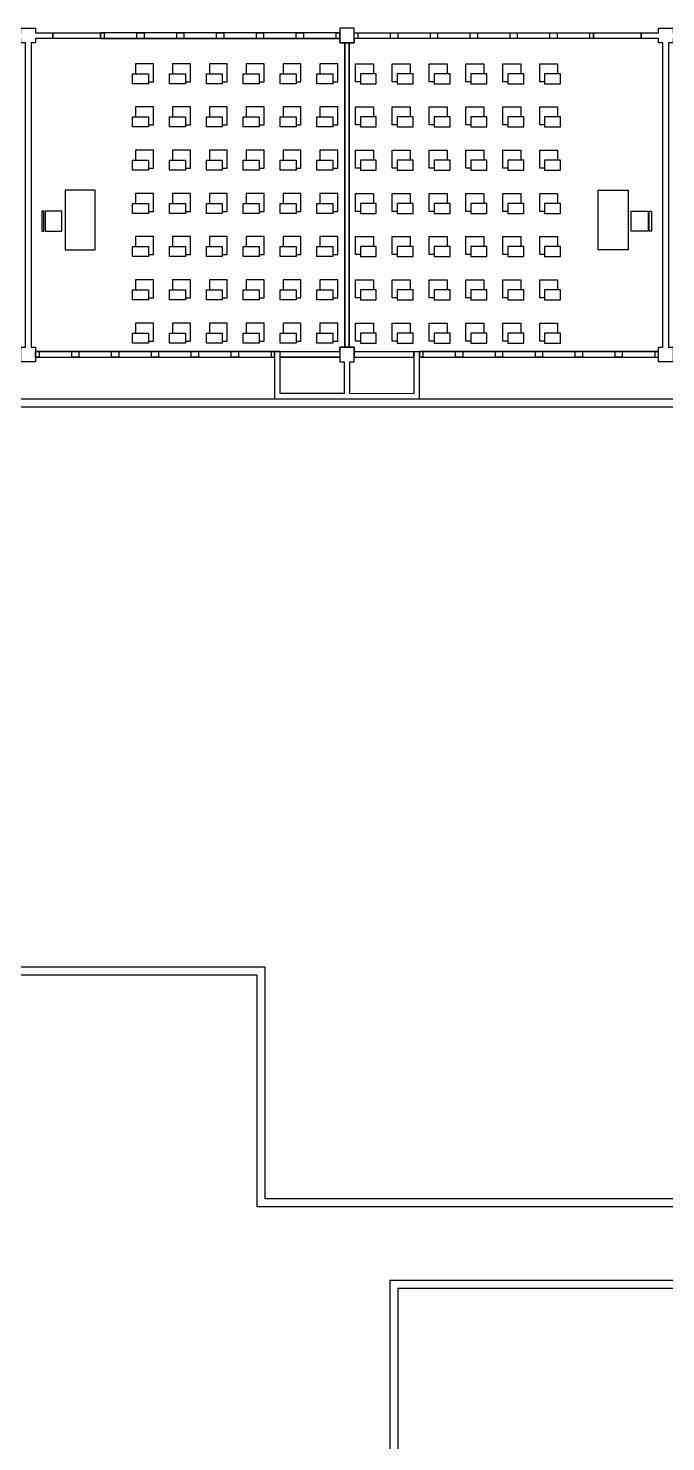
# Model space of a CAD drawing. Extents: x 1109 to 35175, y 5150 to 25743.
# Drawn here: x 24701 to 26301, y 13074 to 16619 of the extents above; entities that cross this region are included whole.
import ezdxf

# ---------------------------------------------------------------- set-up
doc = ezdxf.new("R2010")
doc.units = 0
doc.header["$MEASUREMENT"] = 0
for name, color, linetype in [('Chair', 142, 'CONTINUOUS'), ('Doors', 50, 'CONTINUOUS'), ('Furniture', 2, 'CONTINUOUS'), ('Offices', 10, 'CONTINUOUS'), ('Storage', 40, 'CONTINUOUS'), ('Walls', 6, 'CONTINUOUS')]:
    doc.layers.add(name, color=color, linetype=linetype)

msp = doc.modelspace()

# ---------------------------------------------------------------- linework, layer by layer
at = {"layer": 'Chair'}
for p, q in [((24740.1, 16160.4, 0), (24734.8, 16160.4, 0)), ((24734.8, 16160.4, 0), (24734.8, 16110.1, 0)), ((24740.1, 16110.1, 0), (24740.1, 16160.4, 0)), ((24785.3, 16160.4, 0), (24743.1, 16160.4, 0)), ((24743.1, 16160.4, 0), (24743.1, 16110.1, 0)), ((24785.3, 16110.1, 0), (24785.3, 16160.4, 0)), ((26214.3, 16160.4, 0), (26256.5, 16160.4, 0)), ((26214.3, 16110.1, 0), (26214.3, 16160.4, 0)), ((26256.5, 16160.4, 0), (26256.5, 16110.1, 0)), ((26259.4, 16160.4, 0), (26264.8, 16160.4, 0)), ((26259.4, 16110.1, 0), (26259.4, 16160.4, 0)), ((26264.8, 16160.4, 0), (26264.8, 16110.1, 0)), ((24734.8, 16110.1, 0), (24740.1, 16110.1, 0)), ((24743.1, 16110.1, 0), (24785.3, 16110.1, 0)), ((26256.5, 16110.1, 0), (26214.3, 16110.1, 0)), ((26264.8, 16110.1, 0), (26259.4, 16110.1, 0))]:
    msp.add_line(p, q, dxfattribs=at)
for points in [[(25002.7, 16485.3), (25015.2, 16485.3), (25015.2, 16530.3), (24970.2, 16530.3), (24970.2, 16505.3)], [(25095.2, 16485.3), (25107.7, 16485.3), (25107.7, 16530.3), (25062.7, 16530.3), (25062.7, 16505.3)], [(25187.7, 16485.3), (25200.2, 16485.3), (25200.2, 16530.3), (25155.2, 16530.3), (25155.2, 16505.3)], [(25280.2, 16485.3), (25292.7, 16485.3), (25292.7, 16530.3), (25247.7, 16530.3), (25247.7, 16505.3)], [(25372.7, 16485.3), (25385.2, 16485.3), (25385.2, 16530.3), (25340.2, 16530.3), (25340.2, 16505.3)], [(25465.2, 16485.3), (25477.7, 16485.3), (25477.7, 16530.3), (25432.7, 16530.3), (25432.7, 16505.3)], [(25534.3, 16485.3), (25521.8, 16485.3), (25521.8, 16530.3), (25566.8, 16530.3), (25566.8, 16505.3)], [(25626.8, 16485.3), (25614.3, 16485.3), (25614.3, 16530.3), (25659.3, 16530.3), (25659.3, 16505.3)], [(25719.3, 16485.3), (25706.8, 16485.3), (25706.8, 16530.3), (25751.8, 16530.3), (25751.8, 16505.3)], [(25811.8, 16485.3), (25799.3, 16485.3), (25799.3, 16530.3), (25844.3, 16530.3), (25844.3, 16505.3)], [(25904.3, 16485.3), (25891.8, 16485.3), (25891.8, 16530.3), (25936.8, 16530.3), (25936.8, 16505.3)], [(25996.8, 16485.3), (25984.3, 16485.3), (25984.3, 16530.3), (26029.3, 16530.3), (26029.3, 16505.3)], [(25002.7, 16376.9), (25015.2, 16376.9), (25015.2, 16421.9), (24970.2, 16421.9), (24970.2, 16396.9)], [(25095.2, 16376.9), (25107.7, 16376.9), (25107.7, 16421.9), (25062.7, 16421.9), (25062.7, 16396.9)], [(25187.7, 16376.9), (25200.2, 16376.9), (25200.2, 16421.9), (25155.2, 16421.9), (25155.2, 16396.9)], [(25280.2, 16376.9), (25292.7, 16376.9), (25292.7, 16421.9), (25247.7, 16421.9), (25247.7, 16396.9)], [(25372.7, 16376.9), (25385.2, 16376.9), (25385.2, 16421.9), (25340.2, 16421.9), (25340.2, 16396.9)], [(25465.2, 16376.9), (25477.7, 16376.9), (25477.7, 16421.9), (25432.7, 16421.9), (25432.7, 16396.9)], [(25534.3, 16376.9), (25521.8, 16376.9), (25521.8, 16421.9), (25566.8, 16421.9), (25566.8, 16396.9)], [(25626.8, 16376.9), (25614.3, 16376.9), (25614.3, 16421.9), (25659.3, 16421.9), (25659.3, 16396.9)], [(25719.3, 16376.9), (25706.8, 16376.9), (25706.8, 16421.9), (25751.8, 16421.9), (25751.8, 16396.9)], [(25811.8, 16376.9), (25799.3, 16376.9), (25799.3, 16421.9), (25844.3, 16421.9), (25844.3, 16396.9)], [(25904.3, 16376.9), (25891.8, 16376.9), (25891.8, 16421.9), (25936.8, 16421.9), (25936.8, 16396.9)], [(25996.8, 16376.9), (25984.3, 16376.9), (25984.3, 16421.9), (26029.3, 16421.9), (26029.3, 16396.9)], [(25002.7, 16268.4), (25015.2, 16268.4), (25015.2, 16313.4), (24970.2, 16313.4), (24970.2, 16288.4)], [(25095.2, 16268.4), (25107.7, 16268.4), (25107.7, 16313.4), (25062.7, 16313.4), (25062.7, 16288.4)], [(25187.7, 16268.4), (25200.2, 16268.4), (25200.2, 16313.4), (25155.2, 16313.4), (25155.2, 16288.4)], [(25280.2, 16268.4), (25292.7, 16268.4), (25292.7, 16313.4), (25247.7, 16313.4), (25247.7, 16288.4)], [(25372.7, 16268.4), (25385.2, 16268.4), (25385.2, 16313.4), (25340.2, 16313.4), (25340.2, 16288.4)], [(25465.2, 16268.4), (25477.7, 16268.4), (25477.7, 16313.4), (25432.7, 16313.4), (25432.7, 16288.4)], [(25534.3, 16268.4), (25521.8, 16268.4), (25521.8, 16313.4), (25566.8, 16313.4), (25566.8, 16288.4)], [(25626.8, 16268.4), (25614.3, 16268.4), (25614.3, 16313.4), (25659.3, 16313.4), (25659.3, 16288.4)], [(25719.3, 16268.4), (25706.8, 16268.4), (25706.8, 16313.4), (25751.8, 16313.4), (25751.8, 16288.4)], [(25811.8, 16268.4), (25799.3, 16268.4), (25799.3, 16313.4), (25844.3, 16313.4), (25844.3, 16288.4)], [(25904.3, 16268.4), (25891.8, 16268.4), (25891.8, 16313.4), (25936.8, 16313.4), (25936.8, 16288.4)], [(25996.8, 16268.4), (25984.3, 16268.4), (25984.3, 16313.4), (26029.3, 16313.4), (26029.3, 16288.4)], [(25002.7, 16160), (25015.2, 16160), (25015.2, 16205), (24970.2, 16205), (24970.2, 16180)], [(25095.2, 16160), (25107.7, 16160), (25107.7, 16205), (25062.7, 16205), (25062.7, 16180)], [(25187.7, 16160), (25200.2, 16160), (25200.2, 16205), (25155.2, 16205), (25155.2, 16180)], [(25280.2, 16160), (25292.7, 16160), (25292.7, 16205), (25247.7, 16205), (25247.7, 16180)], [(25372.7, 16160), (25385.2, 16160), (25385.2, 16205), (25340.2, 16205), (25340.2, 16180)], [(25465.2, 16160), (25477.7, 16160), (25477.7, 16205), (25432.7, 16205), (25432.7, 16180)], [(25534.3, 16160), (25521.8, 16160), (25521.8, 16205), (25566.8, 16205), (25566.8, 16180)], [(25626.8, 16160), (25614.3, 16160), (25614.3, 16205), (25659.3, 16205), (25659.3, 16180)], [(25719.3, 16160), (25706.8, 16160), (25706.8, 16205), (25751.8, 16205), (25751.8, 16180)], [(25811.8, 16160), (25799.3, 16160), (25799.3, 16205), (25844.3, 16205), (25844.3, 16180)], [(25904.3, 16160), (25891.8, 16160), (25891.8, 16205), (25936.8, 16205), (25936.8, 16180)], [(25996.8, 16160), (25984.3, 16160), (25984.3, 16205), (26029.3, 16205), (26029.3, 16180)], [(25002.7, 16051.6), (25015.2, 16051.6), (25015.2, 16096.6), (24970.2, 16096.6), (24970.2, 16071.6)], [(25095.2, 16051.6), (25107.7, 16051.6), (25107.7, 16096.6), (25062.7, 16096.6), (25062.7, 16071.6)], [(25187.7, 16051.6), (25200.2, 16051.6), (25200.2, 16096.6), (25155.2, 16096.6), (25155.2, 16071.6)], [(25280.2, 16051.6), (25292.7, 16051.6), (25292.7, 16096.6), (25247.7, 16096.6), (25247.7, 16071.6)], [(25372.7, 16051.6), (25385.2, 16051.6), (25385.2, 16096.6), (25340.2, 16096.6), (25340.2, 16071.6)], [(25465.2, 16051.6), (25477.7, 16051.6), (25477.7, 16096.6), (25432.7, 16096.6), (25432.7, 16071.6)], [(25534.3, 16051.6), (25521.8, 16051.6), (25521.8, 16096.6), (25566.8, 16096.6), (25566.8, 16071.6)], [(25626.8, 16051.6), (25614.3, 16051.6), (25614.3, 16096.6), (25659.3, 16096.6), (25659.3, 16071.6)], [(25719.3, 16051.6), (25706.8, 16051.6), (25706.8, 16096.6), (25751.8, 16096.6), (25751.8, 16071.6)], [(25811.8, 16051.6), (25799.3, 16051.6), (25799.3, 16096.6), (25844.3, 16096.6), (25844.3, 16071.6)], [(25904.3, 16051.6), (25891.8, 16051.6), (25891.8, 16096.6), (25936.8, 16096.6), (25936.8, 16071.6)], [(25996.8, 16051.6), (25984.3, 16051.6), (25984.3, 16096.6), (26029.3, 16096.6), (26029.3, 16071.6)], [(25002.7, 15943.1), (25015.2, 15943.1), (25015.2, 15988.1), (24970.2, 15988.1), (24970.2, 15963.1)], [(25095.2, 15943.1), (25107.7, 15943.1), (25107.7, 15988.1), (25062.7, 15988.1), (25062.7, 15963.1)], [(25187.7, 15943.1), (25200.2, 15943.1), (25200.2, 15988.1), (25155.2, 15988.1), (25155.2, 15963.1)], [(25280.2, 15943.1), (25292.7, 15943.1), (25292.7, 15988.1), (25247.7, 15988.1), (25247.7, 15963.1)], [(25372.7, 15943.1), (25385.2, 15943.1), (25385.2, 15988.1), (25340.2, 15988.1), (25340.2, 15963.1)], [(25465.2, 15943.1), (25477.7, 15943.1), (25477.7, 15988.1), (25432.7, 15988.1), (25432.7, 15963.1)], [(25534.3, 15943.1), (25521.8, 15943.1), (25521.8, 15988.1), (25566.8, 15988.1), (25566.8, 15963.1)], [(25626.8, 15943.1), (25614.3, 15943.1), (25614.3, 15988.1), (25659.3, 15988.1), (25659.3, 15963.1)], [(25719.3, 15943.1), (25706.8, 15943.1), (25706.8, 15988.1), (25751.8, 15988.1), (25751.8, 15963.1)], [(25811.8, 15943.1), (25799.3, 15943.1), (25799.3, 15988.1), (25844.3, 15988.1), (25844.3, 15963.1)], [(25904.3, 15943.1), (25891.8, 15943.1), (25891.8, 15988.1), (25936.8, 15988.1), (25936.8, 15963.1)], [(25996.8, 15943.1), (25984.3, 15943.1), (25984.3, 15988.1), (26029.3, 15988.1), (26029.3, 15963.1)], [(25002.7, 15834.7), (25015.2, 15834.7), (25015.2, 15879.7), (24970.2, 15879.7), (24970.2, 15854.7)], [(25095.2, 15834.7), (25107.7, 15834.7), (25107.7, 15879.7), (25062.7, 15879.7), (25062.7, 15854.7)], [(25187.7, 15834.7), (25200.2, 15834.7), (25200.2, 15879.7), (25155.2, 15879.7), (25155.2, 15854.7)], [(25280.2, 15834.7), (25292.7, 15834.7), (25292.7, 15879.7), (25247.7, 15879.7), (25247.7, 15854.7)], [(25372.7, 15834.7), (25385.2, 15834.7), (25385.2, 15879.7), (25340.2, 15879.7), (25340.2, 15854.7)], [(25465.2, 15834.7), (25477.7, 15834.7), (25477.7, 15879.7), (25432.7, 15879.7), (25432.7, 15854.7)], [(25534.3, 15834.7), (25521.8, 15834.7), (25521.8, 15879.7), (25566.8, 15879.7), (25566.8, 15854.7)], [(25626.8, 15834.7), (25614.3, 15834.7), (25614.3, 15879.7), (25659.3, 15879.7), (25659.3, 15854.7)], [(25719.3, 15834.7), (25706.8, 15834.7), (25706.8, 15879.7), (25751.8, 15879.7), (25751.8, 15854.7)], [(25811.8, 15834.7), (25799.3, 15834.7), (25799.3, 15879.7), (25844.3, 15879.7), (25844.3, 15854.7)], [(25904.3, 15834.7), (25891.8, 15834.7), (25891.8, 15879.7), (25936.8, 15879.7), (25936.8, 15854.7)], [(25996.8, 15834.7), (25984.3, 15834.7), (25984.3, 15879.7), (26029.3, 15879.7), (26029.3, 15854.7)]]:
    msp.add_lwpolyline(points, dxfattribs=at)
at = {"layer": 'Doors'}
for points in [[(24762.4, 16608.1), (24882.4, 16608.1), (24882.4, 16594.1), (24762.4, 16594.1)], [(26119, 16608.1), (26239, 16608.1), (26239, 16594.1), (26119, 16594.1)]]:
    msp.add_lwpolyline(points, close=True, dxfattribs=at)
at = {"layer": 'Furniture'}
for points in [[(25002.7, 16480.3), (24962.7, 16480.3), (24962.7, 16505.3), (25002.7, 16505.3)], [(25095.2, 16480.3), (25055.2, 16480.3), (25055.2, 16505.3), (25095.2, 16505.3)], [(25187.7, 16480.3), (25147.7, 16480.3), (25147.7, 16505.3), (25187.7, 16505.3)], [(25280.2, 16480.3), (25240.2, 16480.3), (25240.2, 16505.3), (25280.2, 16505.3)], [(25372.7, 16480.3), (25332.7, 16480.3), (25332.7, 16505.3), (25372.7, 16505.3)], [(25465.2, 16480.3), (25425.2, 16480.3), (25425.2, 16505.3), (25465.2, 16505.3)], [(25534.3, 16480.3), (25574.3, 16480.3), (25574.3, 16505.3), (25534.3, 16505.3)], [(25626.8, 16480.3), (25666.8, 16480.3), (25666.8, 16505.3), (25626.8, 16505.3)], [(25719.3, 16480.3), (25759.3, 16480.3), (25759.3, 16505.3), (25719.3, 16505.3)], [(25811.8, 16480.3), (25851.8, 16480.3), (25851.8, 16505.3), (25811.8, 16505.3)], [(25904.3, 16480.3), (25944.3, 16480.3), (25944.3, 16505.3), (25904.3, 16505.3)], [(25996.8, 16480.3), (26036.8, 16480.3), (26036.8, 16505.3), (25996.8, 16505.3)], [(25002.7, 16371.9), (24962.7, 16371.9), (24962.7, 16396.9), (25002.7, 16396.9)], [(25095.2, 16371.9), (25055.2, 16371.9), (25055.2, 16396.9), (25095.2, 16396.9)], [(25187.7, 16371.9), (25147.7, 16371.9), (25147.7, 16396.9), (25187.7, 16396.9)], [(25280.2, 16371.9), (25240.2, 16371.9), (25240.2, 16396.9), (25280.2, 16396.9)], [(25372.7, 16371.9), (25332.7, 16371.9), (25332.7, 16396.9), (25372.7, 16396.9)], [(25465.2, 16371.9), (25425.2, 16371.9), (25425.2, 16396.9), (25465.2, 16396.9)], [(25534.3, 16371.9), (25574.3, 16371.9), (25574.3, 16396.9), (25534.3, 16396.9)], [(25626.8, 16371.9), (25666.8, 16371.9), (25666.8, 16396.9), (25626.8, 16396.9)], [(25719.3, 16371.9), (25759.3, 16371.9), (25759.3, 16396.9), (25719.3, 16396.9)], [(25811.8, 16371.9), (25851.8, 16371.9), (25851.8, 16396.9), (25811.8, 16396.9)], [(25904.3, 16371.9), (25944.3, 16371.9), (25944.3, 16396.9), (25904.3, 16396.9)], [(25996.8, 16371.9), (26036.8, 16371.9), (26036.8, 16396.9), (25996.8, 16396.9)], [(25002.7, 16263.4), (24962.7, 16263.4), (24962.7, 16288.4), (25002.7, 16288.4)], [(25095.2, 16263.4), (25055.2, 16263.4), (25055.2, 16288.4), (25095.2, 16288.4)], [(25187.7, 16263.4), (25147.7, 16263.4), (25147.7, 16288.4), (25187.7, 16288.4)], [(25280.2, 16263.4), (25240.2, 16263.4), (25240.2, 16288.4), (25280.2, 16288.4)], [(25372.7, 16263.4), (25332.7, 16263.4), (25332.7, 16288.4), (25372.7, 16288.4)], [(25465.2, 16263.4), (25425.2, 16263.4), (25425.2, 16288.4), (25465.2, 16288.4)], [(25534.3, 16263.4), (25574.3, 16263.4), (25574.3, 16288.4), (25534.3, 16288.4)], [(25626.8, 16263.4), (25666.8, 16263.4), (25666.8, 16288.4), (25626.8, 16288.4)], [(25719.3, 16263.4), (25759.3, 16263.4), (25759.3, 16288.4), (25719.3, 16288.4)], [(25811.8, 16263.4), (25851.8, 16263.4), (25851.8, 16288.4), (25811.8, 16288.4)], [(25904.3, 16263.4), (25944.3, 16263.4), (25944.3, 16288.4), (25904.3, 16288.4)], [(25996.8, 16263.4), (26036.8, 16263.4), (26036.8, 16288.4), (25996.8, 16288.4)], [(24793.4, 16063.3), (24868.4, 16063.3), (24868.4, 16213.3), (24793.4, 16213.3)], [(26206.1, 16063.3), (26131.1, 16063.3), (26131.1, 16213.3), (26206.1, 16213.3)], [(25002.7, 16155), (24962.7, 16155), (24962.7, 16180), (25002.7, 16180)], [(25095.2, 16155), (25055.2, 16155), (25055.2, 16180), (25095.2, 16180)], [(25187.7, 16155), (25147.7, 16155), (25147.7, 16180), (25187.7, 16180)], [(25280.2, 16155), (25240.2, 16155), (25240.2, 16180), (25280.2, 16180)], [(25372.7, 16155), (25332.7, 16155), (25332.7, 16180), (25372.7, 16180)], [(25465.2, 16155), (25425.2, 16155), (25425.2, 16180), (25465.2, 16180)], [(25534.3, 16155), (25574.3, 16155), (25574.3, 16180), (25534.3, 16180)], [(25626.8, 16155), (25666.8, 16155), (25666.8, 16180), (25626.8, 16180)], [(25719.3, 16155), (25759.3, 16155), (25759.3, 16180), (25719.3, 16180)], [(25811.8, 16155), (25851.8, 16155), (25851.8, 16180), (25811.8, 16180)], [(25904.3, 16155), (25944.3, 16155), (25944.3, 16180), (25904.3, 16180)], [(25996.8, 16155), (26036.8, 16155), (26036.8, 16180), (25996.8, 16180)], [(25002.7, 16046.6), (24962.7, 16046.6), (24962.7, 16071.6), (25002.7, 16071.6)], [(25095.2, 16046.6), (25055.2, 16046.6), (25055.2, 16071.6), (25095.2, 16071.6)], [(25187.7, 16046.6), (25147.7, 16046.6), (25147.7, 16071.6), (25187.7, 16071.6)], [(25280.2, 16046.6), (25240.2, 16046.6), (25240.2, 16071.6), (25280.2, 16071.6)], [(25372.7, 16046.6), (25332.7, 16046.6), (25332.7, 16071.6), (25372.7, 16071.6)], [(25465.2, 16046.6), (25425.2, 16046.6), (25425.2, 16071.6), (25465.2, 16071.6)], [(25534.3, 16046.6), (25574.3, 16046.6), (25574.3, 16071.6), (25534.3, 16071.6)], [(25626.8, 16046.6), (25666.8, 16046.6), (25666.8, 16071.6), (25626.8, 16071.6)], [(25719.3, 16046.6), (25759.3, 16046.6), (25759.3, 16071.6), (25719.3, 16071.6)], [(25811.8, 16046.6), (25851.8, 16046.6), (25851.8, 16071.6), (25811.8, 16071.6)], [(25904.3, 16046.6), (25944.3, 16046.6), (25944.3, 16071.6), (25904.3, 16071.6)], [(25996.8, 16046.6), (26036.8, 16046.6), (26036.8, 16071.6), (25996.8, 16071.6)], [(25002.7, 15938.1), (24962.7, 15938.1), (24962.7, 15963.1), (25002.7, 15963.1)], [(25095.2, 15938.1), (25055.2, 15938.1), (25055.2, 15963.1), (25095.2, 15963.1)], [(25187.7, 15938.1), (25147.7, 15938.1), (25147.7, 15963.1), (25187.7, 15963.1)], [(25280.2, 15938.1), (25240.2, 15938.1), (25240.2, 15963.1), (25280.2, 15963.1)], [(25372.7, 15938.1), (25332.7, 15938.1), (25332.7, 15963.1), (25372.7, 15963.1)], [(25465.2, 15938.1), (25425.2, 15938.1), (25425.2, 15963.1), (25465.2, 15963.1)], [(25534.3, 15938.1), (25574.3, 15938.1), (25574.3, 15963.1), (25534.3, 15963.1)], [(25626.8, 15938.1), (25666.8, 15938.1), (25666.8, 15963.1), (25626.8, 15963.1)], [(25719.3, 15938.1), (25759.3, 15938.1), (25759.3, 15963.1), (25719.3, 15963.1)], [(25811.8, 15938.1), (25851.8, 15938.1), (25851.8, 15963.1), (25811.8, 15963.1)], [(25904.3, 15938.1), (25944.3, 15938.1), (25944.3, 15963.1), (25904.3, 15963.1)], [(25996.8, 15938.1), (26036.8, 15938.1), (26036.8, 15963.1), (25996.8, 15963.1)], [(25002.7, 15829.7), (24962.7, 15829.7), (24962.7, 15854.7), (25002.7, 15854.7)], [(25095.2, 15829.7), (25055.2, 15829.7), (25055.2, 15854.7), (25095.2, 15854.7)], [(25187.7, 15829.7), (25147.7, 15829.7), (25147.7, 15854.7), (25187.7, 15854.7)], [(25280.2, 15829.7), (25240.2, 15829.7), (25240.2, 15854.7), (25280.2, 15854.7)], [(25372.7, 15829.7), (25332.7, 15829.7), (25332.7, 15854.7), (25372.7, 15854.7)], [(25465.2, 15829.7), (25425.2, 15829.7), (25425.2, 15854.7), (25465.2, 15854.7)], [(25534.3, 15829.7), (25574.3, 15829.7), (25574.3, 15854.7), (25534.3, 15854.7)], [(25626.8, 15829.7), (25666.8, 15829.7), (25666.8, 15854.7), (25626.8, 15854.7)], [(25719.3, 15829.7), (25759.3, 15829.7), (25759.3, 15854.7), (25719.3, 15854.7)], [(25811.8, 15829.7), (25851.8, 15829.7), (25851.8, 15854.7), (25811.8, 15854.7)], [(25904.3, 15829.7), (25944.3, 15829.7), (25944.3, 15854.7), (25904.3, 15854.7)], [(25996.8, 15829.7), (26036.8, 15829.7), (26036.8, 15854.7), (25996.8, 15854.7)]]:
    msp.add_lwpolyline(points, close=True, dxfattribs=at)
at = {"layer": 'Offices'}
for points in [[(24719, 16594.1), (24719, 16582.8), (24707.7, 16582.8), (24707.7, 15819.4), (24719, 15819.4), (24719, 15808.1), (25482.4, 15808.1), (25482.4, 15819.4), (25495.5, 15819.4), (25495.5, 16582.8), (25482.4, 16582.8), (25482.4, 16594.1), (24719, 16594.1)], [(25519, 16594.1), (25519, 16582.8), (25505.8, 16582.8), (25505.8, 15819.4), (25519, 15819.4), (25519, 15808.1), (26282.4, 15808.1), (26282.4, 15819.4), (26293.7, 15819.4), (26293.7, 16582.8), (26282.4, 16582.8), (26282.4, 16594.1), (25519, 16594.1)]]:
    msp.add_lwpolyline(points, dxfattribs=at)
at = {"layer": 'Storage'}
for points in [[(25493.7, 15703.5), (25333, 15703.5), (25333, 15794.1), (25482.4, 15794.1), (25482.4, 15782.8), (25493.7, 15782.8)], [(25668.4, 15702.7), (25507.7, 15703.5), (25507.7, 15782.8), (25519, 15782.8), (25519, 15794.1), (25668.4, 15794.1)]]:
    msp.add_lwpolyline(points, close=True, dxfattribs=at)
at = {"layer": 'Walls'}
for points in [[(24719, 15782.8), (24682.4, 15782.8), (24682.4, 15819.4), (24693.7, 15819.4), (24693.7, 16582.8), (24682.4, 16582.8), (24682.4, 16594.1), (24639, 16594.1), (24639, 16608.1), (24682.4, 16608.1), (24682.4, 16619.4), (24719, 16619.4), (24719, 16608.1), (24762.4, 16608.1), (24762.4, 16594.1), (24719, 16594.1), (24719, 16582.8), (24707.7, 16582.8), (24707.7, 15819.4), (24719, 15819.4), (24719, 15782.8)], [(26319, 15782.8), (26282.4, 15782.8), (26282.4, 15819.4), (26293.7, 15819.4), (26293.7, 16582.8), (26282.4, 16582.8), (26282.4, 16594.1), (26239, 16594.1), (26239, 16608.1), (26282.4, 16608.1), (26282.4, 16619.4), (26319, 16619.4), (26319, 16608.1), (26362.4, 16608.1), (26362.4, 16594.1), (26319, 16594.1), (26319, 16582.8), (26307.7, 16582.8), (26307.7, 15819.4), (26319, 15819.4), (26319, 15782.8)], [(25319, 15808.1), (25319, 15689.5), (25682.4, 15689.5), (25682.4, 15808.1), (25668.4, 15808), (25668.4, 15702.7), (25507.7, 15703.5), (25507.7, 15782.8), (25519, 15782.8), (25519, 15819.4), (25482.4, 15819.4), (25482.4, 15782.8), (25493.7, 15782.8), (25493.7, 15703.5), (25333, 15703.5), (25333, 15808.1), (25319, 15808.1)]]:
    msp.add_lwpolyline(points, dxfattribs=at)
for points in [[(24882.4, 16594.1), (25482.4, 16594.1), (25482.4, 16608.1), (24882.4, 16608.1)], [(24973.4, 16608.1), (24991.4, 16608.1), (24991.4, 16594.1), (24973.4, 16594.1)], [(25073.4, 16608.1), (25091.4, 16608.1), (25091.4, 16594.1), (25073.4, 16594.1)], [(25173.4, 16608.1), (25191.4, 16608.1), (25191.4, 16594.1), (25173.4, 16594.1)], [(25273.4, 16608.1), (25291.4, 16608.1), (25291.4, 16594.1), (25273.4, 16594.1)], [(25373.4, 16608.1), (25391.4, 16608.1), (25391.4, 16594.1), (25373.4, 16594.1)], [(25473.4, 16608.1), (25482.4, 16608.1), (25482.4, 16594.1), (25473.4, 16594.1)], [(25482.4, 16582.8), (25519, 16582.8), (25519, 16619.4), (25482.4, 16619.4)], [(26119, 16594.1), (25519, 16594.1), (25519, 16608.1), (26119, 16608.1)], [(25519, 16608.1), (25528, 16608.1), (25528, 16594.1), (25519, 16594.1)], [(25610, 16608.1), (25628, 16608.1), (25628, 16594.1), (25610, 16594.1)], [(25710, 16608.1), (25728, 16608.1), (25728, 16594.1), (25710, 16594.1)], [(25810, 16608.1), (25828, 16608.1), (25828, 16594.1), (25810, 16594.1)], [(25910, 16608.1), (25928, 16608.1), (25928, 16594.1), (25910, 16594.1)], [(26010, 16608.1), (26028, 16608.1), (26028, 16594.1), (26010, 16594.1)], [(26110, 16608.1), (26119, 16608.1), (26119, 16594.1), (26110, 16594.1)], [(25495.5, 15819.4), (25505.8, 15819.4), (25505.8, 16582.8), (25495.5, 16582.8)], [(25333, 15808.1), (25482.4, 15808.1), (25482.4, 15794.1), (25333, 15794.1)], [(25519, 15794.1), (25668.4, 15794.1), (25668.4, 15808), (25519, 15808)], [(25682.4, 15808.1), (25691.4, 15808.1), (25691.4, 15794.1), (25682.4, 15794.1)], [(22269.5, 14243.9), (22269.5, 15689.4), (28719, 15689.6), (28743.9, 15511.2), (28835.2, 15346.2), (28994.9, 15261.9), (29008.7, 15106.6), (29080.7, 15017.8), (29184.5, 14979.7), (29277.6, 14945.9), (29290, 14892.3), (29264.7, 14779.6), (29178.1, 14541.3), (28990.6, 14275), (28867.3, 14130.2), (28697.6, 13940.4), (28311.2, 13662.7), (25275, 13662.7), (25275, 14243.9)], [(22289.5, 14263.9), (22289.5, 15669.4), (28701.6, 15669.6), (28724.6, 15504.8), (28820.6, 15331.3), (28976, 15249.3), (28989.3, 15098.8), (29068.7, 15000.9), (29177.6, 14961), (29260.6, 14930.8), (29269.5, 14892.3), (29245.5, 14785.2), (29160.3, 14550.7), (28974.7, 14287.3), (28852.3, 14143.4), (28684.2, 13955.4), (28304.8, 13682.7), (25295, 13682.7), (25295, 14263.9)], [(32056.9, 14723.8), (30918.8, 14017.9), (30460.8, 13851.5), (29970.1, 13687.4), (29396.5, 13545.6), (28384.7, 13478), (25608.3, 13478), (25608.3, 12691.3), (28743, 12691.3), (29462.4, 12716.1), (29961.3, 12803.1), (30534.3, 12951.3), (31143.1, 13176.8), (31612.5, 13421.6), (32540.6, 14028.8)], [(32051.3, 14696.8), (30927.6, 13999.8), (30467.4, 13832.6), (29975.7, 13668.1), (29399.6, 13525.7), (28385.4, 13458), (25628.3, 13458), (25628.3, 12711.3), (28742.7, 12711.3), (29460.3, 12736.1), (29957.1, 12822.6), (30528.3, 12970.4), (31135, 13195.1), (31602.4, 13438.9), (32512.4, 14034.3)]]:
    msp.add_lwpolyline(points, close=True, dxfattribs=at)
at = {"layer": 'Walls', "elevation": 0}
for points in [[(24882.4, 16608.1), (24891.4, 16608.1), (24891.4, 16594.1), (24882.4, 16594.1)], [(24719, 15794.1), (25319, 15794.1), (25319, 15808.1), (24719, 15808.1)], [(24719, 15808.1), (24728, 15808.1), (24728, 15794.1), (24719, 15794.1)], [(24810, 15808.1), (24828, 15808.1), (24828, 15794.1), (24810, 15794.1)], [(24910, 15808.1), (24928, 15808.1), (24928, 15794.1), (24910, 15794.1)], [(25010, 15808.1), (25028, 15808.1), (25028, 15794.1), (25010, 15794.1)], [(25110, 15808.1), (25128, 15808.1), (25128, 15794.1), (25110, 15794.1)], [(25210, 15808.1), (25228, 15808.1), (25228, 15794.1), (25210, 15794.1)], [(25310, 15794.1), (25319, 15794.1), (25319, 15808.1), (25310, 15808.1)], [(25682.4, 15794.1), (26282.4, 15794.1), (26282.4, 15808.1), (25682.4, 15808.1)], [(25773.4, 15808.1), (25791.4, 15808.1), (25791.4, 15794.1), (25773.4, 15794.1)], [(25873.4, 15808.1), (25891.4, 15808.1), (25891.4, 15794.1), (25873.4, 15794.1)], [(25973.4, 15808.1), (25991.4, 15808.1), (25991.4, 15794.1), (25973.4, 15794.1)], [(26073.4, 15808.1), (26091.4, 15808.1), (26091.4, 15794.1), (26073.4, 15794.1)], [(26173.4, 15808.1), (26191.4, 15808.1), (26191.4, 15794.1), (26173.4, 15794.1)], [(26273.4, 15794.1), (26282.4, 15794.1), (26282.4, 15808.1), (26273.4, 15808.1)]]:
    msp.add_lwpolyline(points, close=True, dxfattribs=at)

doc.saveas('drawing.dxf')
